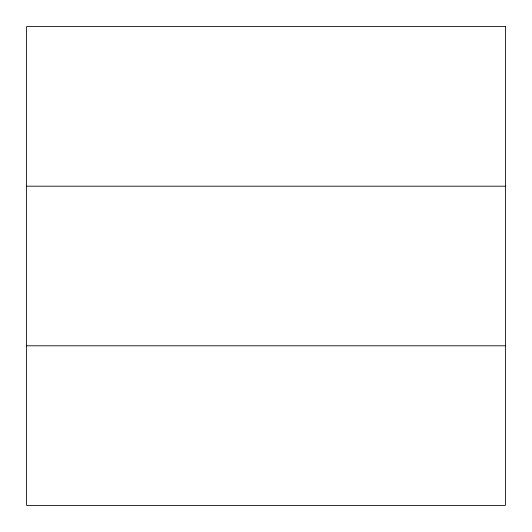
<?xml version="1.0" encoding="UTF-8"?>
<svg xmlns="http://www.w3.org/2000/svg" width="532" height="532" viewBox="0 0 532 532"><rect width="100%" height="100%" fill="white"/><g stroke="black" fill="none" stroke-linecap="round" stroke-linejoin="round"><path stroke-width="0.8" d="M26.6 186.2L505.4 186.2M26.6 345.8L505.4 345.8M505.4 26.6L26.6 26.6L26.6 505.4L505.4 505.4L505.4 26.6"/></g></svg>
